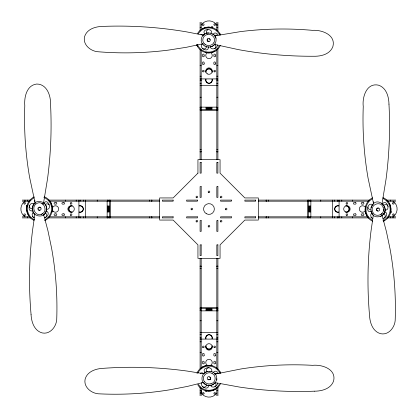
<?xml version="1.0" encoding="UTF-8"?>
<svg xmlns="http://www.w3.org/2000/svg" width="418" height="418" viewBox="0 0 418 418"><rect width="100%" height="100%" fill="white"/><g stroke="black" fill="none" stroke-linecap="round" stroke-linejoin="round"><path stroke-width="0.63" d="M32.52 208.639L33.247 205.311L35.702 202.422M38.2 208.457L38.231 209.157M383.222 207.699C381.315 200.217 369.873 204.339 372.563 211.336C374.465 218.823 385.913 214.695 383.217 207.699M383.374 210.792L383.489 209.235M216.759 380.009L216.89 378.781M51.984 212.078C52.731 208.979 52.354 205.222 50.693 202.281M390.522 212.861C391.274 209.716 390.893 206.027 389.236 203.064M29.511 205.248C28.811 207.176 30.634 209.408 32.667 208.551M206.393 46.461C206.576 48.66 203.89 49.711 202.275 48.446M206.56 384.654C206.748 386.854 204.062 387.904 202.443 386.64M27.045 205.39L26.6 208.734L27.045 212.078L28.33 215.192M365.583 206.178L365.144 209.522L365.583 212.861L366.873 215.975M207.344 39.961L207.527 39.329M34.866 214.324L32.489 230.767A369.491 340.983 -89 0 0 31.068 314.482M373.326 215.098L370.949 231.541A369.491 340.983 -89 0 0 369.528 315.256C369.852 322.686 372.689 331.584 380.72 333.716C388.505 335.335 394.55 327.712 395.177 320.596A308.515 284.282 80.2 0 0 390.062 249.044L386.404 231.541L382.172 215.615M43.514 203.179L47.558 178.632A368.927 332.686 -85.8 0 0 50.5 103.361C50.688 95.001 46.529 83.976 36.7 84.034C26.59 85.23 24.077 97.305 24.787 105.717A308.991 278.351 84.5 0 0 29.615 177.394L35.248 203.524M381.974 203.953L386.018 179.406A368.927 332.686 -85.8 0 0 388.965 104.134M34.851 200.196L34.809 201.675M211.597 33.163C212.83 27.912 201.737 28.581 204.355 33.649M211.764 371.356C213.028 365.416 200.504 367.563 205.133 372.454M217.532 44.972C217.527 48.551 210.625 50.954 210.28 46.471M217.705 383.165C217.532 386.373 212.041 388.97 210.515 385.459M371.09 207.939L371.712 206.084L373.697 203.618M213.864 42.767C216.639 38.503 211.738 33.079 207.135 34.542M43.833 203.425C47.532 197.03 53.06 210.379 46.152 209.209M382.376 204.209C386.075 197.813 391.603 211.168 384.696 209.993M201.91 382.533C199.041 387.005 209.366 391.17 208.477 385.041M213.87 42.772C212.187 45.442 208.446 46.304 205.698 44.815M214.956 44.026C213.556 46.032 211.09 47.051 208.686 47.041M45.557 217.433C47.255 216.284 47.093 213.405 44.94 212.903M214.721 48.707C216.425 47.558 216.258 44.684 214.11 44.177M214.894 386.901C216.21 385.929 216.613 383.698 215.061 382.742M384.095 218.217C385.798 217.067 385.631 214.194 383.484 213.692M213.389 33.931C214.68 32.034 217.37 33.257 218.086 35.044M213.561 372.125C214.847 370.228 217.543 371.45 218.259 373.237M202.296 43.833C197.782 47.898 209.178 53.525 208.305 46.847M33.132 212.558C31.24 213.891 32.379 216.644 33.952 217.736M42.479 213.776C48.577 210.008 42.573 199.428 36.376 203.712C30.284 207.49 36.288 218.06 42.484 213.776L41.157 214.439M43.409 215.129C47.662 212.271 47.652 205.17 43.279 202.437M380.939 214.549L382.052 213.541M203.9 373.582L207.224 371.639M214.915 383.243L211.592 385.187L207.558 385.281M212.537 27.964L212.6 27.912A0.81 0.81 0 0 0 212.6 26.768A0.81 0.81 0 0 0 211.456 26.768L211.33 26.935A0.81 0.81 0 0 0 211.33 27.745M203.472 34.981L205.034 33.858M207.736 39.067L208.018 38.869M25.117 201.178L24.213 201.769A9.499 9.499 0 0 0 24.975 216.822M392.883 216.822L393.787 216.231A9.499 9.499 0 0 0 393.024 201.178M214.915 35.509L216.341 34.981L217.083 35.112M45.75 204.23L47.177 203.702L49.199 204.857M384.288 205.019C385.678 203.832 387.679 204.904 388.197 206.461M215.087 373.702L216.514 373.175L217.945 373.702M32.897 210.494C26.815 213.384 28.643 200.807 33.905 203.843M371.44 211.278C365.353 214.173 367.187 201.596 372.443 204.632M200.295 373.352C201.371 372.537 203.054 372.699 203.759 373.917M377.506 208.237L376.66 209.23L376.837 210.244M380.202 216.743C393.787 210.207 375.965 192.808 370.965 207.908C369.653 223.86 392.502 215.871 382.627 203.932M207.986 29.6L206.262 31.167L206.738 33.445M209.789 379.617L210.714 378.698L210.547 377.741M211.006 383.745C215.876 382.705 216.728 375.421 212.104 373.431M372.401 213.039C369.716 213.755 370.599 217.381 372.495 218.52M202.223 28.832L205.337 27.541L208.681 27.102L212.02 27.541M215.134 51.189L212.02 52.48L208.681 52.919L205.337 52.48M33.059 197.552L34.255 197.056M44.768 220.411L45.97 219.915M383.311 221.195L384.508 220.699M202.396 367.025L205.51 365.734L208.848 365.295L212.192 365.734M215.307 389.383L212.192 390.673L208.848 391.112L205.51 390.673M207.14 34.548C202.965 35.342 201.183 41.084 204.465 43.921M210.641 46.806C216.822 45.682 218.212 36.538 212.454 33.832M44.512 217.6C47.824 217.506 50.291 211.545 45.896 211.2M383.05 218.389C386.368 218.29 388.834 212.328 384.44 211.989M203.279 382.47L187.316 386.431L169.776 389.795A308.515 282.385 -4.3 0 1 98.089 393.782C90.993 393.051 83.428 386.937 85.126 379.168C87.357 371.168 96.302 368.53 103.716 368.289A369.491 337.833 6.1 0 1 187.353 371.09L203.775 373.729M203.169 43.702L186.47 47.271L168.825 50.05A308.515 282.281 -2.3 0 1 97.049 51.665C89.98 50.698 82.623 44.334 84.572 36.627C87.069 28.706 96.098 26.365 103.512 26.376A369.491 337.702 8 0 1 187.013 31.951L203.341 35.128M214.727 374.188L240.977 368.958A308.991 280.389 -8.7 0 1 312.648 365.332C321.87 364.329 336.48 369.042 333.616 380.934C330.92 388.813 321.907 391.18 314.42 391.191M209.073 367.615C207.02 367.542 205.463 369.967 206.91 371.639M214.894 35.828L240.679 31.59A308.991 280.499 -6.9 0 1 312.429 30.342C321.682 29.647 336.124 34.84 332.864 46.638C329.917 54.424 320.831 56.493 313.343 56.252A368.927 336.114 3.1 0 1 238.307 49.601L214.037 44.318M39.041 207.464L40.008 207.547M39.82 210.029L39.172 210.061M200.896 34.762L201.675 34.626L203.07 35.122M209.167 371.336C200.656 370.776 199.135 384.158 207.683 385.312M209.329 379.643C210.813 379.706 211.085 377.381 209.59 377.151M211.012 383.745C208.519 384.429 205.672 383.51 204.198 381.352M209.517 385.459C215.693 385.683 219.445 377.235 214.444 373.206M206.727 33.121L210.761 33.153M208.807 32.912C202.547 32.332 198.362 40.891 203.477 44.998M209.037 41.183L208.342 41.178M216.822 24.975L217.898 24.975M200.102 27.672L201.178 27.672M216.822 27.672L217.898 27.672M200.102 65.427L201.178 65.427M216.822 65.427L217.898 65.427M200.102 76.212L201.178 76.212M216.822 76.212L217.898 76.212M200.102 78.908L217.898 78.908M200.102 83.626L201.178 83.626M216.822 83.626L217.898 83.626M200.102 85.497L217.898 85.497M200.102 97.248L201.178 97.248M216.822 97.248L217.898 97.248M200.102 107.139L216.822 107.139M200.102 107.384L201.178 107.384M216.822 107.384L217.898 107.384M200.102 107.844L201.178 107.844M216.822 107.844L217.898 107.844M200.102 108.894L201.178 108.894M216.822 108.894L217.898 108.894M200.102 109.354L201.178 109.354M216.822 109.354L217.898 109.354M200.102 109.6L217.898 109.6M200.102 110.665L217.898 110.665M200.102 149.728L201.178 149.728M216.822 149.728L217.898 149.728M200.102 151.562L201.178 151.562M216.822 151.562L217.898 151.562M200.102 151.886L201.178 151.886M216.822 151.886L217.898 151.886M22.279 200.102L30.284 200.102M48.483 200.102L159.65 200.102M258.35 200.102L369.517 200.102M386.41 200.102L395.721 200.102M22.279 201.178L29.631 201.178M49.214 201.178L159.65 201.178M258.35 201.178L368.786 201.178M387.063 201.178L395.721 201.178M22.279 216.822L29.631 216.822M49.214 216.822L159.65 216.822M258.35 216.822L368.138 216.822M388.369 216.822L395.721 216.822M22.279 217.898L30.937 217.898M48.483 217.898L159.65 217.898M258.35 217.898L368.786 217.898M387.063 217.898L395.721 217.898M200.102 266.114L201.178 266.114M216.822 266.114L217.898 266.114M200.102 266.438L201.178 266.438M216.822 266.438L217.898 266.438M200.102 268.272L201.178 268.272M216.822 268.272L217.898 268.272M200.102 307.334L217.898 307.334M200.102 308.4L217.898 308.4M200.102 308.646L201.178 308.646M216.822 308.646L217.898 308.646M200.102 309.106L201.178 309.106M216.822 309.106L217.898 309.106M200.102 310.156L201.178 310.156M216.822 310.156L217.898 310.156M200.102 310.616L201.178 310.616M216.822 310.616L217.898 310.616M201.178 310.861L217.898 310.861M200.102 320.752L201.178 320.752M216.822 320.752L217.898 320.752M200.102 332.503L217.898 332.503M200.102 334.374L201.178 334.374M216.822 334.374L217.898 334.374M200.102 337.854L201.178 337.854M216.822 337.849L217.898 337.854M200.102 339.092L217.898 339.092M200.102 341.788L201.178 341.788M216.822 341.788L217.898 341.788M200.102 352.573L201.178 352.573M216.822 352.573L217.898 352.573M200.102 390.328L201.178 390.328L201.178 392.883L201.769 393.787A9.499 9.499 0 0 0 216.822 393.024M216.822 390.328L217.898 390.328M200.102 393.024L201.178 393.024M209.042 371.304L211.132 371.513M370.364 209.496C368.958 209.606 367.877 208.31 367.939 206.962M206.732 46.8L208.817 47.072M214.774 382.559L239.206 387.026A368.927 335.978 1.2 0 0 314.42 391.18M211.001 371.482L212.971 372.161M212.109 373.436C207.333 370.63 200.859 376.534 204.203 381.352M378.154 208.206L378.468 208.321M210.635 33.121L214.147 34.992L216.106 38.169M204.914 46.09L206.863 46.832M372.495 218.348L370.86 217.355M33.952 217.564L32.317 216.566M212.846 372.13L214.575 373.237L215.824 374.664M208.363 379.304L208.65 379.497M205.839 384.664L202.991 382.162M209.361 38.869L209.988 39.637M207.741 40.854L208.018 41.053M204.459 43.921L205.703 44.815M203.347 44.966L205.039 46.121M377.052 210.515L377.318 210.714M41.972 203.43L43.179 204.318M26.935 206.67L26.768 206.544A0.81 0.81 0 0 1 27.337 205.16M373.274 215.134L372.077 213.629L371.116 210.876M40.28 207.751L40.489 208.018M34.814 214.361L33.618 212.856L32.484 209.131M216.822 25.117L216.231 24.213A9.499 9.499 0 0 0 201.178 24.975M207.391 40.29L207.527 40.593M219.858 33.555L220.354 34.751M196.753 44.669L197.5 46.466M220.03 371.748L220.526 372.95M43.712 214.842L47.945 230.767L51.602 248.271A308.515 284.282 80.2 0 1 56.712 319.822C56.09 326.939 50.045 334.562 42.26 332.942C34.219 330.816 31.407 321.912 31.052 314.482M373.556 203.681L368.075 178.167A308.991 278.351 84.5 0 1 363.252 106.496C362.108 97.305 366.487 82.565 378.436 85.152C386.357 87.691 388.839 96.668 388.975 104.134M373.237 201.716L373.352 202.464M393.024 216.822L393.024 217.898M390.328 200.102L390.328 201.178M390.328 216.822L390.328 217.898M352.573 200.102L352.573 201.178M352.573 216.822L352.573 217.898M341.788 200.102L341.788 201.178M341.788 216.822L341.788 217.898M339.092 200.102L339.092 217.898M334.374 200.102L334.374 201.178M334.374 216.822L334.374 217.898M332.503 200.102L332.503 217.898M320.752 200.102L320.752 201.178M320.752 216.822L320.752 217.898M310.861 200.102L310.861 216.822M310.616 200.102L310.616 201.178M310.616 216.822L310.616 217.898M310.156 200.102L310.156 201.178M310.156 216.822L310.156 217.898M309.106 200.102L309.106 201.178M309.106 216.822L309.106 217.898M308.646 200.102L308.646 201.178M308.646 216.822L308.646 217.898M308.4 200.102L308.4 217.898M307.334 200.102L307.334 217.898M268.272 200.102L268.272 201.178M268.272 216.822L268.272 217.898M266.438 200.102L266.438 201.178M266.438 216.822L266.438 217.898M266.114 200.102L266.114 201.178M266.114 216.822L266.114 217.898M217.898 22.279L217.898 30.937M217.898 48.483L217.898 159.65M217.898 258.35L217.898 369.517M217.898 387.063L217.898 395.721M216.822 22.279L216.822 30.937M216.822 49.214L216.822 159.65M216.822 258.35L216.822 368.786M216.822 387.716L216.822 395.721M201.178 22.279L201.178 29.631M201.178 49.862L201.178 159.65M201.178 258.35L201.178 368.786M201.178 388.369L201.178 395.721M200.102 22.279L200.102 30.937M200.102 49.131L200.102 159.65M200.102 258.35L200.102 368.869M200.102 387.063L200.102 395.721M151.886 200.102L151.886 201.178M151.886 216.822L151.886 217.898M151.562 200.102L151.562 201.178M151.562 216.822L151.562 217.898M149.728 200.102L149.728 201.178M149.728 216.822L149.728 217.898M110.665 200.102L110.665 217.898M109.6 200.102L109.6 217.898M109.354 200.102L109.354 201.178M109.354 216.822L109.354 217.898M108.894 200.102L108.894 201.178M108.894 216.822L108.894 217.898M107.844 200.102L107.844 201.178M107.844 216.822L107.844 217.898M107.384 200.102L107.384 201.178M107.384 216.822L107.384 217.898M107.139 201.178L107.139 217.898M97.248 200.102L97.248 201.178M97.248 216.822L97.248 217.898M85.497 200.102L85.497 217.898M83.626 200.102L83.626 201.178M83.626 216.822L83.626 217.898M80.151 200.102L80.146 201.178M80.151 216.822L80.146 217.898M78.908 200.102L78.908 217.898M76.212 200.102L76.212 201.178M76.212 216.822L76.212 217.898M65.427 200.102L65.427 201.178M65.427 216.822L65.427 217.898M27.672 200.102L27.672 201.178M27.672 216.822L27.672 217.898M24.975 200.102L24.975 201.178M220.38 45.468A12.911 12.911 0 0 1 196.753 44.951M197.5 33.555A12.911 12.911 0 0 1 220.605 35.07M219.168 46.064A12.112 12.112 0 0 1 197.369 44.35M198.189 33.952A12.112 12.112 0 0 1 219.743 35.081M220.547 383.661A12.911 12.911 0 0 1 197.672 384.659M196.925 373.264A12.911 12.911 0 0 1 220.777 373.264M219.34 384.257A12.112 12.112 0 0 1 198.362 384.257M197.787 373.274A12.112 12.112 0 0 1 219.915 373.274M382.992 197.594A12.911 12.911 0 0 1 383.515 221.221M372.595 221.221A12.911 12.911 0 0 1 372.595 197.824M382.982 198.456A12.112 12.112 0 0 1 382.982 220.584M371.999 220.009A12.112 12.112 0 0 1 371.999 199.031M44.454 196.81A12.911 12.911 0 0 1 44.972 220.432M34.057 220.432A12.911 12.911 0 0 1 34.057 197.035M43.853 197.427A12.112 12.112 0 0 1 45.567 219.225M34.584 219.8A12.112 12.112 0 0 1 33.456 198.247M365.353 210.62A3.234 3.234 0 0 1 360.473 211.477A3.234 3.234 0 0 1 360.473 206.523A3.234 3.234 0 0 1 365.353 207.38M390.255 212.731A0.81 0.81 0 0 0 391.232 211.456L391.065 211.33A0.81 0.81 0 0 0 390.663 211.221M390.276 206.006A0.789 0.789 0 0 1 390.626 207.067M210.62 52.647A3.234 3.234 0 0 1 211.477 57.527A3.234 3.234 0 0 1 206.523 57.527A3.234 3.234 0 0 1 207.38 52.647M206.006 27.724A0.789 0.789 0 0 1 207.067 27.374M27.421 211.722A0.789 0.789 0 0 1 27.29 211.33M205.87 338.799A3.234 3.208 0 0 1 209.026 334.781A3.234 3.208 0 0 1 212.119 338.846M205.87 338.658A3.234 3.208 0 0 1 209.026 334.64A3.234 3.208 0 0 1 212.119 338.705M212.234 345.864A3.234 3.208 0 0 1 209.005 349.082A3.234 3.208 0 0 1 205.766 345.879M212.234 346.005A3.234 3.208 0 0 1 209.005 349.223A3.234 3.208 0 0 1 205.766 346.02M209.831 308.437A3.234 0.418 0 0 1 208.995 308.447M338.799 212.13A3.234 3.208 -90 0 1 334.781 208.974A3.234 3.208 -90 0 1 338.846 205.881M338.658 212.13A3.234 3.208 -90 0 1 334.64 208.974A3.234 3.208 -90 0 1 338.705 205.881M345.864 205.766A3.234 3.208 -90 0 1 349.082 208.995A3.234 3.208 -90 0 1 345.879 212.234M346.005 205.766A3.234 3.208 -90 0 1 349.223 208.995A3.234 3.208 -90 0 1 346.02 212.234M308.437 208.169A3.234 0.418 -90 0 1 308.447 209.005M212.13 79.201A3.234 3.208 0 0 1 208.974 83.219A3.234 3.208 0 0 1 205.881 79.154M212.13 79.342A3.234 3.208 0 0 1 208.974 83.36A3.234 3.208 0 0 1 205.881 79.295M205.766 72.136A3.234 3.208 0 0 1 208.995 68.918A3.234 3.208 0 0 1 212.234 72.121M205.766 71.995A3.234 3.208 0 0 1 208.995 68.777A3.234 3.208 0 0 1 212.234 71.98M208.169 109.563A3.234 0.418 0 0 1 209.005 109.553M79.201 205.87A3.234 3.208 -90 0 1 83.219 209.026A3.234 3.208 -90 0 1 79.154 212.119M79.342 205.87A3.234 3.208 90 0 1 83.36 209.026A3.234 3.208 90 0 1 79.295 212.119M72.136 212.234A3.234 3.208 -90 0 1 68.918 209.005A3.234 3.208 -90 0 1 72.121 205.766M71.995 212.234A3.234 3.208 -90 0 1 68.777 209.005A3.234 3.208 -90 0 1 71.98 205.766M109.563 209.831A3.234 0.418 -90 0 1 109.553 208.995M207.38 365.353A3.234 3.234 0 0 1 206.523 360.473A3.234 3.234 0 0 1 211.477 360.473A3.234 3.234 0 0 1 210.62 365.353M206.779 390.663A0.81 0.81 0 0 1 206.67 391.065L206.544 391.232A0.81 0.81 0 0 1 205.269 390.255M211.722 390.579A0.789 0.789 0 0 1 210.933 390.626M32.505 207.135C29.986 216.284 44.898 219.988 46.351 210.353C48.864 201.204 33.957 197.495 32.505 207.135M214.147 24.077L214.021 24.244A0.81 0.81 0 0 0 215.124 25.352L215.291 25.221A0.81 0.81 0 0 0 215.291 24.077A0.81 0.81 0 0 0 214.147 24.077M203.979 393.756L203.853 393.923A0.81 0.81 0 0 1 202.709 393.923A0.81 0.81 0 0 1 202.709 392.779L202.876 392.648A0.81 0.81 0 0 1 203.979 393.756M197.944 173.136L173.136 197.944L159.65 197.944L159.65 220.056L173.136 220.056L197.944 244.864L197.944 258.35L220.056 258.35L220.056 244.864L244.864 220.056L258.35 220.056L258.35 197.944L244.864 197.944L220.056 173.136L220.056 159.65L197.944 159.65L197.944 173.136M201.178 80.146L200.102 80.146L201.178 80.151M217.898 80.146L216.822 80.146L217.898 80.151M201.178 162.346L200.102 162.346L200.102 173.136L201.178 173.136L201.178 162.346M217.898 162.346L216.822 162.346L216.822 173.136L217.898 173.136L217.898 162.346M201.178 186.616L200.102 186.616L200.102 197.406L201.178 197.406L201.178 186.616M217.898 186.616L216.822 186.616L216.822 197.406L217.898 197.406L217.898 186.616M173.136 200.102L162.346 200.102L162.346 201.178L173.136 201.178L173.136 200.102M197.406 200.102L186.616 200.102L186.616 201.178L197.406 201.178L197.406 200.102M231.384 200.102L220.594 200.102L220.594 201.178L231.384 201.178L231.384 200.102M255.654 200.102L244.864 200.102L244.864 201.178L255.654 201.178L255.654 200.102M55.986 202.526L54.91 202.526A0.81 0.81 0 0 0 54.1 203.336A0.81 0.81 0 0 0 54.91 204.146L55.986 204.146A0.81 0.81 0 0 0 56.796 203.336A0.81 0.81 0 0 0 55.986 202.526M63.808 202.526L62.731 202.526A0.81 0.81 0 0 0 61.921 203.336A0.81 0.81 0 0 0 62.731 204.146L63.808 204.146A0.81 0.81 0 0 0 64.618 203.336A0.81 0.81 0 0 0 63.808 202.526M355.269 202.526L354.192 202.526A0.81 0.81 0 0 0 353.382 203.336A0.81 0.81 0 0 0 354.192 204.146L355.269 204.146A0.81 0.81 0 0 0 356.079 203.336A0.81 0.81 0 0 0 355.269 202.526M363.09 202.526L362.014 202.526A0.81 0.81 0 0 0 361.204 203.336A0.81 0.81 0 0 0 362.014 204.146L363.09 204.146A0.81 0.81 0 0 0 363.9 203.336A0.81 0.81 0 0 0 363.09 202.526M55.986 213.854L54.91 213.854A0.81 0.81 0 0 0 54.1 214.664A0.81 0.81 0 0 0 54.91 215.474L55.986 215.474A0.81 0.81 0 0 0 56.796 214.664A0.81 0.81 0 0 0 55.986 213.854M63.808 213.854L62.731 213.854A0.81 0.81 0 0 0 61.921 214.664A0.81 0.81 0 0 0 62.731 215.474L63.808 215.474A0.81 0.81 0 0 0 64.618 214.664A0.81 0.81 0 0 0 63.808 213.854M355.269 213.854L354.192 213.854A0.81 0.81 0 0 0 353.382 214.664A0.81 0.81 0 0 0 354.192 215.474L355.269 215.474A0.81 0.81 0 0 0 356.079 214.664A0.81 0.81 0 0 0 355.269 213.854M363.09 213.854L362.014 213.854A0.81 0.81 0 0 0 361.204 214.664A0.81 0.81 0 0 0 362.014 215.474L363.09 215.474A0.81 0.81 0 0 0 363.9 214.664A0.81 0.81 0 0 0 363.09 213.854M173.136 216.822L162.346 216.822L162.346 217.898L173.136 217.898L173.136 216.822M197.406 216.822L186.616 216.822L186.616 217.898L197.406 217.898L197.406 216.822M231.384 216.822L220.594 216.822L220.594 217.898L231.384 217.898L231.384 216.822M255.654 216.822L244.864 216.822L244.864 217.898L255.654 217.898L255.654 216.822M201.178 220.594L200.102 220.594L200.102 231.384L201.178 231.384L201.178 220.594M217.898 220.594L216.822 220.594L216.822 231.384L217.898 231.384L217.898 220.594M201.178 244.864L200.102 244.864L200.102 255.654L201.178 255.654L201.178 244.864M217.898 244.864L216.822 244.864L216.822 255.654L217.898 255.654L217.898 244.864M393.923 214.147L393.756 214.021A0.81 0.81 0 0 0 392.648 215.124L392.779 215.291A0.81 0.81 0 0 0 393.923 215.291A0.81 0.81 0 0 0 393.923 214.147M24.244 203.979L24.077 203.853A0.81 0.81 0 0 1 24.077 202.709A0.81 0.81 0 0 1 25.221 202.709L25.352 202.876A0.81 0.81 0 0 1 24.244 203.979M337.854 201.178L337.854 200.102L337.849 201.178M337.854 217.898L337.854 216.822L337.849 217.898M215.474 55.986L215.474 54.91A0.81 0.81 0 0 0 214.664 54.1A0.81 0.81 0 0 0 213.854 54.91L213.854 55.986A0.81 0.81 0 0 0 214.664 56.796A0.81 0.81 0 0 0 215.474 55.986M215.474 63.808L215.474 62.731A0.81 0.81 0 0 0 214.664 61.921A0.81 0.81 0 0 0 213.854 62.731L213.854 63.808A0.81 0.81 0 0 0 214.664 64.618A0.81 0.81 0 0 0 215.474 63.808M215.474 355.269L215.474 354.192A0.81 0.81 0 0 0 214.664 353.382A0.81 0.81 0 0 0 213.854 354.192L213.854 355.269A0.81 0.81 0 0 0 214.664 356.079A0.81 0.81 0 0 0 215.474 355.269M215.474 363.09L215.474 362.014A0.81 0.81 0 0 0 214.664 361.204A0.81 0.81 0 0 0 213.854 362.014L213.854 363.09A0.81 0.81 0 0 0 214.664 363.9A0.81 0.81 0 0 0 215.474 363.09M204.146 55.986L204.146 54.91A0.81 0.81 0 0 0 203.336 54.1A0.81 0.81 0 0 0 202.526 54.91L202.526 55.986A0.81 0.81 0 0 0 203.336 56.796A0.81 0.81 0 0 0 204.146 55.986M204.146 63.808L204.146 62.731A0.81 0.81 0 0 0 203.336 61.921A0.81 0.81 0 0 0 202.526 62.731L202.526 63.808A0.81 0.81 0 0 0 203.336 64.618A0.81 0.81 0 0 0 204.146 63.808M204.146 355.269L204.146 354.192A0.81 0.81 0 0 0 203.336 353.382A0.81 0.81 0 0 0 202.526 354.192L202.526 355.269A0.81 0.81 0 0 0 203.336 356.079A0.81 0.81 0 0 0 204.146 355.269M204.146 363.09L204.146 362.014A0.81 0.81 0 0 0 203.336 361.204A0.81 0.81 0 0 0 202.526 362.014L202.526 363.09A0.81 0.81 0 0 0 203.336 363.9A0.81 0.81 0 0 0 204.146 363.09M207.871 41.413A1.62 1.62 0 0 0 210.296 40.008A1.62 1.62 0 0 0 207.871 38.608A1.62 1.62 0 0 0 207.871 41.413M208.039 379.607A1.62 1.62 0 0 0 210.468 378.201A1.62 1.62 0 0 0 208.039 376.801A1.62 1.62 0 0 0 208.039 379.607M377.245 210.923A1.62 1.62 0 0 0 379.675 209.522A1.62 1.62 0 0 0 377.245 208.117A1.62 1.62 0 0 0 377.245 210.923M38.702 210.134A1.62 1.62 0 0 0 41.131 208.734A1.62 1.62 0 0 0 38.702 207.333A1.62 1.62 0 0 0 38.702 210.134M196.434 221.864A0.81 0.81 0 0 0 197.646 221.164A0.81 0.81 0 0 0 196.434 220.464A0.81 0.81 0 0 0 196.434 221.864M208.566 192.567A0.81 0.81 0 0 0 209.779 191.867A0.81 0.81 0 0 0 208.566 191.167A0.81 0.81 0 0 0 208.566 192.567M208.566 226.89A0.81 0.81 0 0 0 209.779 226.19A0.81 0.81 0 0 0 208.566 225.49A0.81 0.81 0 0 0 208.566 226.89M220.704 221.864A0.81 0.81 0 0 0 221.916 221.164A0.81 0.81 0 0 0 220.704 220.464A0.81 0.81 0 0 0 220.704 221.864M220.704 197.688A0.81 0.81 0 0 0 221.916 196.988A0.81 0.81 0 0 0 220.704 196.288A0.81 0.81 0 0 0 220.704 197.688M225.73 209.731A0.81 0.81 0 0 0 226.943 209.026A0.81 0.81 0 0 0 225.73 208.326A0.81 0.81 0 0 0 225.73 209.731M206.273 213.697A5.392 5.392 0 0 0 214.366 209.026A5.392 5.392 0 0 0 206.273 204.36A5.392 5.392 0 0 0 206.273 213.697M196.434 197.688A0.81 0.81 0 0 0 197.646 196.988A0.81 0.81 0 0 0 196.434 196.288A0.81 0.81 0 0 0 196.434 197.688M191.407 209.731A0.81 0.81 0 0 0 192.62 209.026A0.81 0.81 0 0 0 191.407 208.326A0.81 0.81 0 0 0 191.407 209.731M392.857 203.921A0.81 0.81 0 0 0 394.153 203.383A0.81 0.81 0 0 0 393.04 202.531A0.81 0.81 0 0 0 392.857 203.921M345.294 211.801A3.234 3.234 0 0 0 350.148 209A3.234 3.234 0 0 0 345.294 206.199A3.234 3.234 0 0 0 345.294 211.801M346.506 204.036A0.81 0.81 0 0 0 347.719 203.336A0.81 0.81 0 0 0 346.506 202.636A0.81 0.81 0 0 0 346.506 204.036M346.506 215.364A0.81 0.81 0 0 0 347.719 214.664A0.81 0.81 0 0 0 346.506 213.964A0.81 0.81 0 0 0 346.506 215.364M202.787 25.289A0.81 0.81 0 0 0 204.083 24.756A0.81 0.81 0 0 0 202.97 23.899A0.81 0.81 0 0 0 202.787 25.289M207.38 73.892A3.234 3.234 0 0 0 212.234 71.091A3.234 3.234 0 0 0 207.38 68.286A3.234 3.234 0 0 0 207.38 73.892M202.934 71.791A0.81 0.81 0 0 0 204.146 71.091A0.81 0.81 0 0 0 202.934 70.386A0.81 0.81 0 0 0 202.934 71.791M214.256 71.791A0.81 0.81 0 0 0 215.474 71.091A0.81 0.81 0 0 0 214.256 70.386A0.81 0.81 0 0 0 214.256 71.791M24.155 215.364A0.81 0.81 0 0 0 25.451 214.826A0.81 0.81 0 0 0 24.338 213.974A0.81 0.81 0 0 0 24.155 215.364M53.159 211.289A3.234 3.234 0 0 0 58.572 209.836A3.234 3.234 0 0 0 54.612 205.875A3.234 3.234 0 0 0 53.159 211.289M69.472 211.801A3.234 3.234 0 0 0 74.326 209A3.234 3.234 0 0 0 69.472 206.199A3.234 3.234 0 0 0 69.472 211.801M70.684 215.364A0.81 0.81 0 0 0 71.896 214.664A0.81 0.81 0 0 0 70.684 213.964A0.81 0.81 0 0 0 70.684 215.364M70.684 204.036A0.81 0.81 0 0 0 71.896 203.336A0.81 0.81 0 0 0 70.684 202.636A0.81 0.81 0 0 0 70.684 204.036M206.727 310.459A3.234 0.423 0 0 0 212.13 310.266A3.234 0.423 0 0 0 208.138 309.754A3.234 0.423 0 0 0 206.727 310.459M207.375 309.472A3.234 0.423 0 0 0 212.234 309.106A3.234 0.423 0 0 0 207.385 308.74A3.234 0.423 0 0 0 207.375 309.472M309.858 206.727A3.234 0.423 90 0 0 310.051 212.13A3.234 0.423 90 0 0 310.564 208.138A3.234 0.423 90 0 0 309.858 206.727M309.472 210.625A3.234 0.423 -90 0 0 309.106 205.766A3.234 0.423 -90 0 0 308.74 210.615A3.234 0.423 -90 0 0 309.472 210.625M206.727 108.142A3.234 0.423 0 0 0 212.13 107.948A3.234 0.423 0 0 0 208.138 107.436A3.234 0.423 0 0 0 206.727 108.142M207.375 109.26A3.234 0.423 0 0 0 212.234 108.894A3.234 0.423 0 0 0 207.385 108.528A3.234 0.423 0 0 0 207.375 109.26M107.541 206.727A3.234 0.423 90 0 0 107.734 212.13A3.234 0.423 90 0 0 108.246 208.138A3.234 0.423 90 0 0 107.541 206.727M109.26 210.625A3.234 0.423 -90 0 0 108.894 205.766A3.234 0.423 -90 0 0 108.528 210.615A3.234 0.423 -90 0 0 109.26 210.625M214.23 393.991A0.81 0.81 0 0 0 215.521 393.458A0.81 0.81 0 0 0 214.413 392.601A0.81 0.81 0 0 0 214.23 393.991M207.38 349.714A3.234 3.234 0 0 0 212.234 346.909A3.234 3.234 0 0 0 207.38 344.108A3.234 3.234 0 0 0 207.38 349.714M214.256 347.614A0.81 0.81 0 0 0 215.474 346.909A0.81 0.81 0 0 0 214.256 346.209A0.81 0.81 0 0 0 214.256 347.614M202.934 347.614A0.81 0.81 0 0 0 204.146 346.909A0.81 0.81 0 0 0 202.934 346.209A0.81 0.81 0 0 0 202.934 347.614"/></g></svg>
